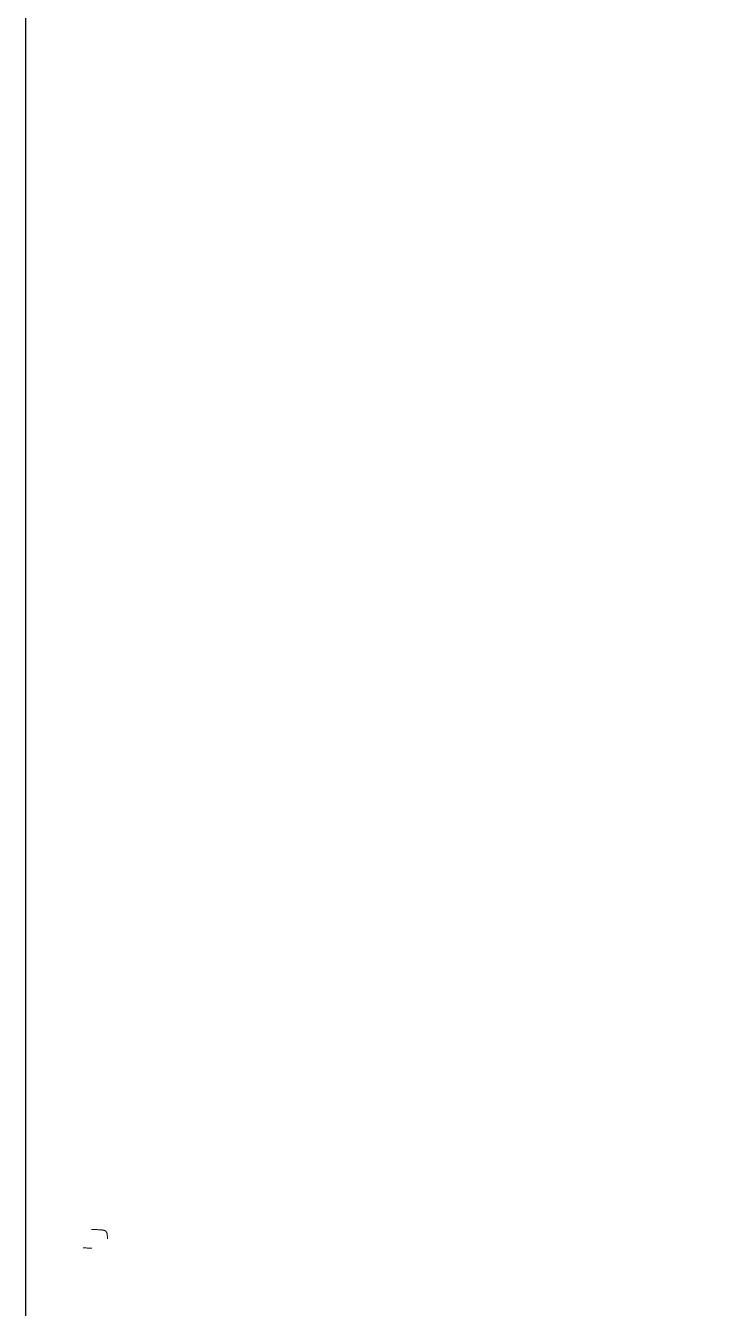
# Model space of a CAD drawing. Header units: millimetres. Extents: x 138979 to 257434, y 2210 to 57479.
# Drawn here: x 205346 to 207630, y 20316 to 24517 of the extents above; entities that cross this region are included whole.
import ezdxf

# ---------------------------------------------------------------- set-up
doc = ezdxf.new("R2010")
doc.units = ezdxf.units.MM
doc.layers.add('Livello 1', color=7, linetype='Continuous')
doc.layers.add('图层 1', color=7, linetype='Continuous')

# ---------------------------------------------------------------- blocks, each defined once
blk = doc.blocks.new('block 7')
at = {"layer": 'Livello 1', "color": 250, "lineweight": 5, "true_color": 0x1c1c1b}
blk.add_open_spline([(87.72, 128.58), (87.8, 128.57), (87.89, 128.56), (87.97, 128.56), (88.07, 128.55), (88.16, 128.54), (88.25, 128.53), (88.35, 128.52), (88.45, 128.52), (88.55, 128.51), (88.65, 128.5), (88.75, 128.5), (88.86, 128.49), (88.97, 128.48), (89.07, 128.48), (89.18, 128.48), (89.29, 128.47), (89.41, 128.47), (89.52, 128.46), (89.63, 128.46), (89.75, 128.46), (89.87, 128.45), (89.98, 128.45), (90.1, 128.45), (90.22, 128.45)], degree=3, knots=[0, 0, 0, 0, 1, 1, 1, 2, 2, 2, 3, 3, 3, 4, 4, 4, 5, 5, 5, 6, 6, 6, 7, 7, 7, 8, 8, 8, 8], dxfattribs=at)
blk = doc.blocks.new('block 13')
at = {"layer": 'Livello 1', "color": 250, "lineweight": 5, "true_color": 0x1c1c1b}
blk.add_open_spline([(90.53, 133.74), (90.38, 133.74), (90.22, 133.73), (90.07, 133.73)], degree=3, dxfattribs=at)
blk = doc.blocks.new('block 14')
at = {"layer": 'Livello 1', "color": 250, "lineweight": 5, "true_color": 0x1c1c1b}
blk.add_open_spline([(90.58, 133.74), (90.81, 133.74), (91.04, 133.73), (91.28, 133.73), (91.5, 133.72), (91.73, 133.72), (91.95, 133.71), (92.06, 133.7), (92.17, 133.7), (92.27, 133.69), (92.38, 133.69), (92.48, 133.68), (92.58, 133.67), (92.68, 133.66), (92.78, 133.66), (92.88, 133.65), (92.97, 133.64), (93.06, 133.63), (93.16, 133.62), (93.22, 133.62), (93.27, 133.61), (93.33, 133.6), (93.36, 133.6), (93.38, 133.6), (93.41, 133.6), (93.41, 133.6), (93.42, 133.59), (93.43, 133.59), (93.43, 133.59), (93.44, 133.59), (93.44, 133.59), (93.44, 133.59), (93.45, 133.59), (93.45, 133.59), (93.46, 133.59), (93.46, 133.59), (93.46, 133.59), (93.47, 133.59), (93.47, 133.59), (93.47, 133.59), (93.53, 133.58), (93.59, 133.57), (93.65, 133.55), (93.71, 133.53), (93.77, 133.51), (93.83, 133.49), (93.87, 133.47), (93.89, 133.46), (93.92, 133.44), (93.95, 133.43), (93.98, 133.41), (94.01, 133.39), (94.04, 133.37), (94.07, 133.35), (94.1, 133.32), (94.13, 133.3), (94.16, 133.28), (94.18, 133.25), (94.21, 133.22), (94.24, 133.19), (94.26, 133.17), (94.29, 133.14), (94.31, 133.11), (94.33, 133.08), (94.35, 133.04), (94.37, 133.01), (94.39, 132.98), (94.41, 132.94), (94.43, 132.91), (94.45, 132.87), (94.46, 132.83), (94.48, 132.8), (94.49, 132.76), (94.51, 132.72), (94.52, 132.68), (94.53, 132.64), (94.54, 132.6), (94.55, 132.56), (94.56, 132.53), (94.56, 132.51), (94.56, 132.49), (94.57, 132.47), (94.57, 132.45), (94.57, 132.43), (94.58, 132.41), (94.58, 132.36), (94.59, 132.31), (94.59, 132.26), (94.6, 132.21), (94.6, 132.15), (94.61, 132.1), (94.61, 132.06), (94.61, 132.03), (94.61, 131.99), (94.62, 131.95), (94.62, 131.92), (94.62, 131.88), (94.62, 131.79), (94.63, 131.71), (94.63, 131.63), (94.63, 131.53), (94.63, 131.44), (94.63, 131.35), (94.64, 131.26), (94.64, 131.17), (94.64, 131.08)], degree=3, knots=[0, 0, 0, 0, 1, 1, 1, 2, 2, 2, 3, 3, 3, 4, 4, 4, 5, 5, 5, 6, 6, 6, 7, 7, 7, 8, 8, 8, 9, 9, 9, 10, 10, 10, 11, 11, 11, 12, 12, 12, 13, 13, 13, 14, 14, 14, 15, 15, 15, 16, 16, 16, 17, 17, 17, 18, 18, 18, 19, 19, 19, 20, 20, 20, 21, 21, 21, 22, 22, 22, 23, 23, 23, 24, 24, 24, 25, 25, 25, 26, 26, 26, 27, 27, 27, 28, 28, 28, 29, 29, 29, 30, 30, 30, 31, 31, 31, 32, 32, 32, 33, 33, 33, 34, 34, 34, 35, 35, 35, 35], dxfattribs=at)

msp = doc.modelspace()

# ---------------------------------------------------------------- linework, layer by layer
at = {"layer": 'Defpoints'}
msp.add_lwpolyline([(205346.2, 17607.1), (220471.2, 17607.1), (220471.2, 32457.1), (205346.2, 32457.1)], close=True, dxfattribs=at)

# ---------------------------------------------------------------- block references
at = {"layer": '图层 1', "xscale": 11.49316009084666, "yscale": 11.49316009084666, "zscale": 11.49316009084666}
for name in ['block 13', 'block 14', 'block 7']:
    msp.add_blockref(name, (204526.5, 19037.1), dxfattribs=at)

doc.saveas('drawing.dxf')
